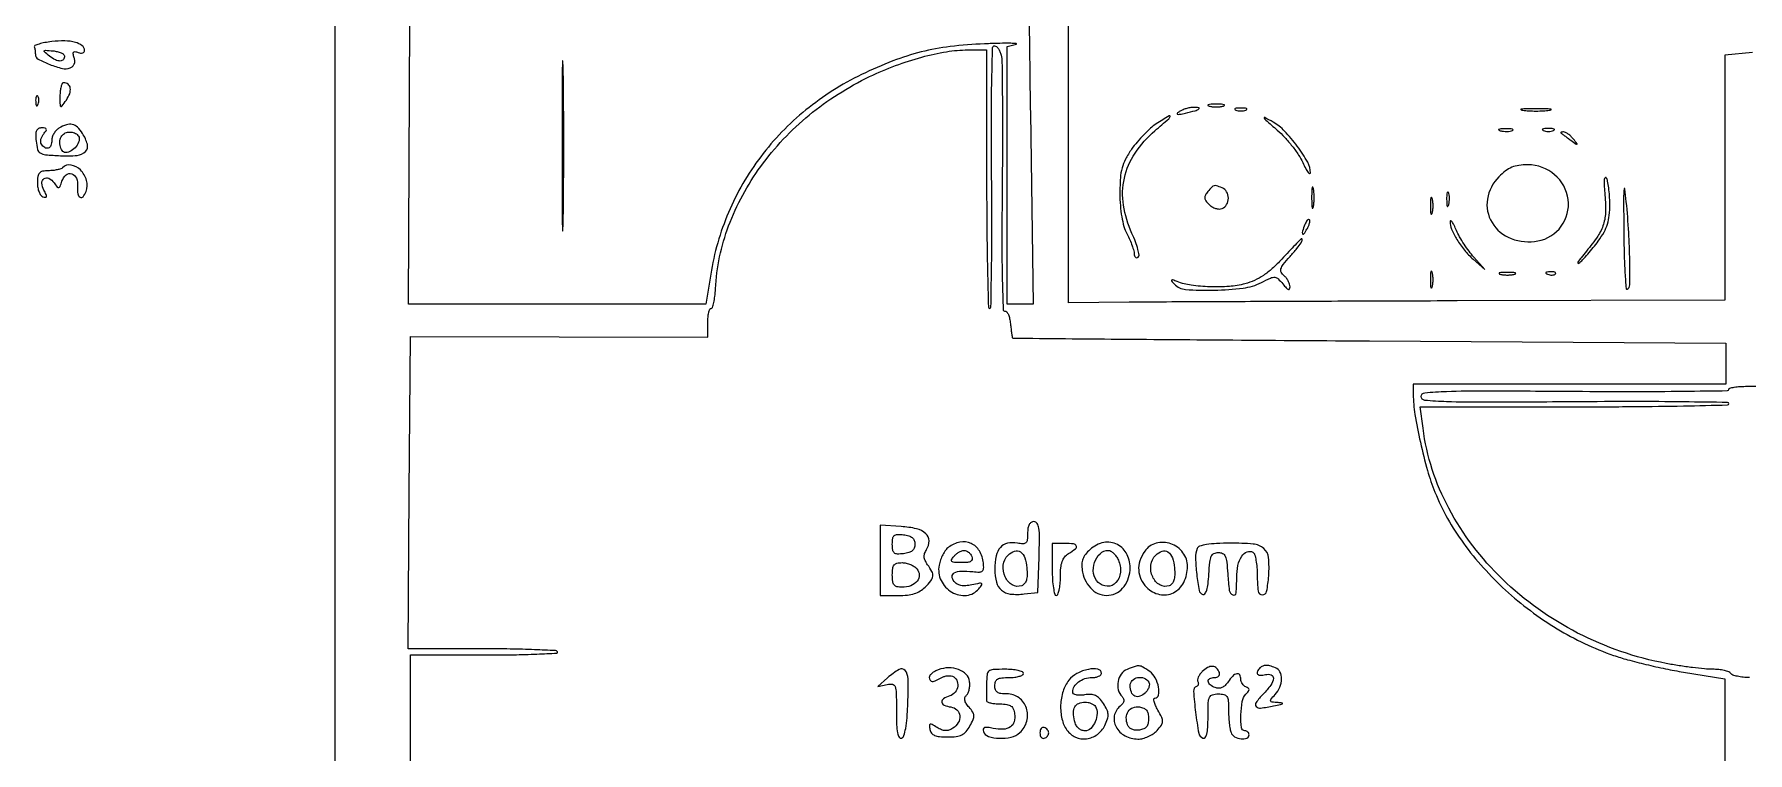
# Model space of a CAD drawing. Extents: x 105 to 1385, y 45 to 986.
# Drawn here: x 105.7 to 523.6, y 336.7 to 511.8 of the extents above; entities that cross this region are included whole.
import ezdxf

# ---------------------------------------------------------------- set-up
doc = ezdxf.new("R2010")
doc.units = 0

msp = doc.modelspace()

# ---------------------------------------------------------------- linework, layer by layer
msp.add_lwpolyline([(179, 840), (179, 494), (179, 148)])
for points in [[(197.5, 300), (197.5, 360.5), (215.655388, 360.5, 0.003876), (222.585529, 360.55372, 0.006717), (228.341212, 360.720312, 0.002128), (233.187263, 360.946421, 0.570684), (233.346371, 361.25, 0.24695), (232.830346, 361.553849, 0.001833), (227.734069, 361.779688, 0.006254), (221.822493, 361.945925, 0.003902), (214.892805, 362), (196.903644, 362), (197.201822, 400.088448), (197.5, 438.176896), (233.75, 438.087314), (270, 437.997732), (270, 441.498866, -0.021902), (270.058806, 442.840725, -0.035167), (270.238859, 443.971542, -0.039457), (270.497655, 444.787657, -0.30519), (270.813139, 445, 0.325204), (271.14418, 445.240776, 0.023623), (271.458608, 446.395312, 0.02588), (271.717033, 447.929236, 0.016046), (271.868626, 449.75, -0.077842), (275.078231, 465.082972, -0.06677), (282.918519, 479.60458, -0.06388), (294.702798, 492.103242, -0.060446), (309.470622, 501.495731, -0.021853), (315.789741, 504.182574, -0.023223), (322.193715, 506.247343, -0.024827), (328.224519, 507.569471, -0.041567), (333.394345, 508), (338, 508), (338, 476.5, 0.002231), (338.053898, 464.421327, 0.00372), (338.220312, 454.252977, 0.000557), (338.443499, 445.29832, 0.406413), (338.75, 444.999495, 0.409458), (339.053955, 445.298144, 0.00054), (339.198278, 454.399287, 0.003663), (339.275234, 464.728946, 0.002196), (339.222862, 476.999495, -0.002097), (339.160305, 491.007856, -0.005777), (339.271732, 500.882776, -0.001856), (339.474958, 508.535425, -0.405377), (339.95381, 509, -0.180943), (340.380712, 508.840281, -0.061349), (340.831276, 508.339063, -0.051458), (341.235447, 507.611146, -0.039688), (341.52532, 506.75, -0.058202), (341.744206, 505.063872, -0.00113), (341.836767, 496.299249, -0.002705), (341.866355, 486.056023, -0.001809), (341.794372, 474.332551, 0.002226), (341.72463, 461.186329, 0.006092), (341.829905, 451.89675, 0.002077), (342.028567, 444.7189, 0.454055), (342.5, 444.332551, -0.278721), (342.906192, 444.171378, -0.06174), (343.298299, 443.496124, -0.047305), (343.620781, 442.483231, -0.029401), (343.813358, 441.25, 0.004794), (343.94696, 439.990843, 0.007277), (344.089494, 438.899325, 0.003252), (344.22984, 437.976369, 0.157052), (344.313358, 437.811532, 0.197933), (344.498957, 437.733182, 0.000006), (369.970068, 437.513476, 0.000336), (398.061244, 437.290394, 0.000202), (431.393257, 437.061532), (518.286515, 436.5), (518.28565, 431.5), (518.284786, 426.5), (480.142051, 426.5), (441.999317, 426.5), (442.034546, 424, 0.037747), (442.469311, 419.157912, 0.013512), (443.793129, 412.348969, 0.01376), (445.528196, 405.455265, 0.028284), (447.334642, 400.19232, 0.061411), (454.303914, 387.728833, 0.049564), (464.558577, 376.306323, 0.048547), (477.11258, 366.897617, 0.052913), (490.898947, 360.400366, 0.017109), (494.294133, 359.34837, 0.007766), (498.800997, 358.194117, 0.00768), (503.596151, 357.122686, 0.010444), (507.954798, 356.313395), (518, 354.664487), (518, 258.715361)], [(348.194798, 531.447625, 0.000524), (348.409282, 511.984591, 0.000536), (348.663142, 492.664248), (349.326285, 446), (346.163142, 446), (343, 446), (343, 477.430449), (343, 508.860898), (345.25, 509.37421, 0.844384), (345.241074, 509.53357, 0.024524), (343.901563, 509.61855, 0.009708), (341.193, 509.604742, 0.003925), (337.5, 509.485184, 0.019989), (329.138848, 508.813302, 0.031127), (322.031789, 507.50246, 0.031206), (315.155395, 505.322347, 0.020224), (307.5, 501.996406, 0.057927), (293.924214, 493.370765, 0.060587), (282.918168, 481.975481, 0.061198), (275.050931, 468.385327, 0.061258), (270.710516, 453.299475), (269.553637, 446.028394), (233.267825, 446.026301), (196.982014, 446.024208), (197.241007, 497.762104), (197.5, 549.5)], [(524.75, 507.348286), (518, 506.71079), (518, 476.855395), (518, 447), (452.75, 446.808447, 0.000124), (426.685335, 446.725474, 0.000152), (402.334375, 446.634529, 0.000126), (381.861914, 446.546693, 0.001093), (372.75, 446.485374), (358, 446.353854), (358, 526.676927)], [(342.604725, 164.083826, -0.000008), (312.488703, 164.366702, -0.180083)], [(524.059017, 355, -0.023552), (522.50479, 355.07325, -0.030444), (521.09415, 355.29375, -0.031293), (519.98041, 355.612194, -0.17067), (519.5, 356, 0.168882), (519.02323, 356.387612, 0.032003), (517.93169, 356.70625, 0.030943), (516.549472, 356.926723, 0.024082), (515.028951, 357, -0.023766), (513.050809, 357.094078, -0.007588), (510.121965, 357.418212, -0.007553), (506.866361, 357.878664, -0.00836), (503.734934, 358.423699, -0.071248), (482.143007, 365.850892, -0.073857), (463.79773, 378.97553, -0.077347), (450.722739, 396.247821, -0.091012), (444.431527, 415.75), (443.742339, 421), (481.371169, 421, 0.001868), (495.799959, 421.053896, 0.003115), (507.94668, 421.220312, 0.000391), (518.699877, 421.443046, 0.407735), (519.000508, 421.75, 0.410323), (518.700276, 422.054664, 0.000394), (507.985092, 422.196032, 0.003126), (495.880044, 422.270521, 0.001874), (481.500508, 422.215215, -0.000995), (459.55778, 422.092234, -0.009466), (450.177695, 422.23591, -0.013673), (444.856171, 422.564086, -0.388398), (444, 423.5, -0.388398), (444.856171, 424.435914, -0.013673), (450.177695, 424.76409, -0.009466), (459.55778, 424.907766, -0.000995), (481.500508, 424.784785, 0.001874), (495.880044, 424.729479, 0.003126), (507.985092, 424.803968, 0.000394), (518.700276, 424.945336, 0.410323), (519.000508, 425.25, -0.340548), (519.226791, 425.544116, -0.023351), (520.322024, 425.779688, -0.025629), (521.774948, 425.945925, -0.01567), (523.5, 426), (528, 426)]]:
    msp.add_lwpolyline(points, format="xyb")
for points in [[(110, 510.037592, 0.016097), (108.292308, 509.777591, 0.027729), (106.895313, 509.437605, 0.028025), (105.89433, 509.071982, 0.389677), (105.75, 508.75, -0.031213), (105.846024, 508.388083, -0.014754), (105.926563, 507.911573, -0.014558), (105.981769, 507.406231, -0.019927), (106, 506.948973, 0.273521), (106.68803, 505.785339, 0.032352), (109.520618, 504.458195, 0.035355), (112.583836, 503.501253, 0.150756), (114.473904, 503.62836, 0.090786), (115.103483, 504.012181, 0.116213), (115.491746, 504.566695, 0.10608), (115.612306, 505.277138, 0.06611), (115.464411, 506.112133, -0.030441), (115.237083, 507.015721, -0.212157), (115.339545, 507.448432, -0.280089), (115.699366, 507.589649, -0.048593), (116.434609, 507.386719, 0.059726), (117.033816, 507.235568, 0.105418), (117.540166, 507.27732, 0.149833), (117.872645, 507.499829, 0.172573), (118, 507.857827, 0.235474), (117.413101, 509.034935, 0.095221), (115.757732, 509.846614, 0.063132), (113.20495, 510.206138, 0.033192)], [(113.106089, 506.525, -0.179564), (112.828802, 505.660363, -0.229079), (112.086278, 505.29734, -0.121228), (110.897448, 505.584409, -0.046693), (109.459563, 506.509162, -0.006622), (108.202509, 507.521738, -0.380971), (108.161098, 507.793044, -0.274972), (108.449351, 507.934996, -0.004659), (110.281089, 507.772641, -0.032652), (111.349312, 507.596958, -0.046934), (112.258132, 507.293682, -0.057062), (112.898061, 506.918837, -0.22412)], [(234.452551, 484.5, 0.00066), (234.470273, 471.236171, 0.003409), (234.539826, 463.895775, 0.956233), (234.64111, 463.892893, 0.014368), (234.748864, 466.315404, 0.002455), (234.840964, 474.837195, 0.001478), (234.870694, 484.945508, 0.00148), (234.840793, 494.993907, 0.002589), (234.748299, 503.315404, 0.018938), (234.641058, 505.293414, 0.947525), (234.539195, 505.289525, 0.003264), (234.470119, 497.773103, 0.000669)], [(112, 496.777494, 0.003913), (112.017251, 494.573276, 0.251431), (112.198307, 494.248298, 0.394587), (112.494544, 494.30276, 0.006576), (113.557933, 495.779248, 0.064), (114.372501, 497.331787, 0.125783), (114.517849, 498.709514, 0.190093), (113.98806, 499.632996, 0.170176), (112.940983, 500, 0.274575), (112.578258, 499.784568, 0.053753), (112.276414, 499.053389, 0.043429), (112.068287, 498.01224, 0.027631)], [(106.078947, 495.416667, 0.018894), (106.137993, 494.670344, 0.168741), (106.279315, 494.37858, 0.470617), (106.461564, 494.395823, 0.054073), (106.683114, 494.8125, 0.051402), (106.839148, 495.359369, 0.05415), (106.876576, 495.916927, 0.060344), (106.797407, 496.402231, 0.126455), (106.604167, 496.729167, 0.296942), (106.385309, 496.77538, 0.208169), (106.200665, 496.592839, 0.077125), (106.089945, 496.112848, 0.028489)], [(385, 492.95431, 0.045015), (384.462681, 492.515436, 0.593089), (384.51761, 492.320537, 0.103987), (385.055884, 492.310733, 0.007762), (386.5, 492.6103, 0.008705), (388.891417, 493.189115, 0.092061), (389.796599, 493.613585, 0.677836), (389.725614, 493.90032, 0.036193), (388.416667, 493.984687, 0.043125), (387.573318, 493.905021, 0.028137), (386.622396, 493.675698, 0.028277), (385.713434, 493.344478, 0.047271)], [(392.25, 494.310674, 0.039571), (393.047266, 494.168469, 0.024357), (394, 494.122029, 0.024357), (394.952734, 494.168469, 0.039571), (395.75, 494.310674, 0.161593), (396.00914, 494.478988, 0.542911), (395.957812, 494.633659, 0.052887), (395.251983, 494.740287, 0.011065), (394, 494.767997, 0.011065), (392.748017, 494.740287, 0.052887), (392.042188, 494.633659, 0.542911), (391.99086, 494.478988, 0.161593)], [(398.75, 493.337719, 0.057986), (399.320008, 493.181385, 0.037979), (400, 493.12966, 0.037979), (400.679992, 493.181385, 0.057986), (401.25, 493.337719, 0.174857), (401.459382, 493.525001, 0.447206), (401.398438, 493.693942, 0.078554), (400.89144, 493.810911, 0.017491), (400, 493.842105, 0.017491), (399.10856, 493.810911, 0.078554), (398.601562, 493.693942, 0.447206), (398.540618, 493.525001, 0.174857)], [(468.75, 493.276604, 0.019375), (470.229765, 493.150935, 0.011494), (472, 493.110234, 0.011494), (473.770235, 493.150935, 0.019375), (475.25, 493.276604, 0.108536), (475.666199, 493.423685, 0.707215), (475.635938, 493.56145, 0.025693), (474.329566, 493.655793, 0.005179), (472, 493.679926, 0.005179), (469.670434, 493.655793, 0.025693), (468.364062, 493.56145, 0.707215), (468.333801, 493.423685, 0.108536)], [(111.75, 488.919901, 0.0733), (111.080559, 488.385436, 0.054601), (110.514062, 487.62713, 0.055025), (110.129487, 486.771895, 0.07832), (110, 485.95031, -0.089202), (109.776261, 484.706178, -0.22113), (109.133296, 484.070531, -0.243196), (108.286007, 484.183639, -0.102199), (107.472927, 485.043805, -0.126816), (107.315382, 485.550789, -0.067771), (107.372327, 486.208749, -0.06058), (107.622232, 486.909241, -0.05732), (108.036355, 487.543805, 0.02387), (108.619261, 488.318601, 0.232557), (108.674989, 488.713273, 0.287493), (108.398342, 488.943556, 0.033589), (107.559086, 489, 0.114809), (106.768338, 488.816005, 0.180418), (106.29495, 488.314504, 0.101005), (106.106022, 487.374023, 0.023264), (106.186642, 485.75, 0.038806), (106.534986, 483.764693, 0.197827), (107.192475, 482.885066, 0.112786), (108.49945, 482.461084, 0.009116), (112.125289, 482.203817, 0.03626), (116.186445, 482.284581, 0.176507), (118.233513, 483.252773, 0.268131), (118.690928, 485.002793, 0.078098), (117.499633, 487.640905, 0.053902), (116.249495, 489.162603, 0.140023), (115.014386, 489.832737, 0.13689), (113.593055, 489.757044, 0.050573)], [(379.37107, 489.961608, 0.038758), (377.967713, 488.900768, 0.018176), (376.318705, 487.329977, 0.017885), (374.700881, 485.5495, 0.023952), (373.373856, 483.817974, 0.028045), (371.856077, 481.342066, 0.05816), (371.021338, 479.237953, 0.049606), (370.620637, 476.791613, 0.015701), (370.502786, 473.089519, 0.018017), (370.611974, 470.024392, 0.025369), (370.945761, 467.31022, 0.028868), (371.492618, 464.983172, 0.046628), (372.25, 463.096362, -0.015161), (372.919894, 461.690198, -0.016318), (373.485937, 460.279713, -0.016041), (373.891712, 459.042522, -0.071332), (374, 458.287345, 0.06986), (374.069488, 457.792438, 0.144619), (374.277, 457.465992, 0.189919), (374.584692, 457.356476, 0.130776), (374.942979, 457.464759, 0.295578), (375.187358, 457.980592, 0.0297), (374.915168, 459.382727, 0.029064), (374.338487, 461.187766, 0.017098), (373.452748, 463.273776, -0.071256), (371.368285, 470.171753, -0.093004), (371.593818, 476.746878, -0.092228), (374.193952, 482.83391, -0.068913), (379.044164, 488.305807, 0.00198), (382.415136, 491.214445, 0.166515), (382.75145, 491.795176, 0.656112), (382.523329, 491.95272, 0.003222)], [(408.885835, 488.446858, -0.026562), (410.700044, 486.681909, -0.019476), (412.524478, 484.546824, -0.019783), (414.096866, 482.383862, -0.040692), (415.113873, 480.555807, 0.013701), (415.82529, 479.097066, 0.039837), (416.42138, 478.147945, 0.165869), (416.776897, 477.903869, 0.492201), (416.978038, 478.054219, 0.134629), (416.314429, 480.6155, 0.028338), (413.76505, 484.52519, 0.030481), (410.668459, 488.235874, 0.076798), (407.898004, 490.391051, 0.004442), (405.828918, 491.518577, 0.733321), (405.704135, 491.396262, 0.094554), (406.07411, 490.918222, 0.001269)], [(116.527073, 486.956195, -0.217626), (116.66673, 485.844809, -0.092461), (115.946927, 484.488662, -0.084729), (114.710503, 483.383534, -0.141006), (113.377555, 483, -0.253205), (112.530211, 483.458499, -0.104433), (112.042262, 484.713882, -0.090469), (112.069103, 486.217974, -0.14784), (112.666667, 487.333333, -0.127079), (113.558803, 487.859165, -0.094574), (114.701868, 487.963706, -0.095848), (115.789837, 487.640823, -0.135219)], [(463.269032, 488.307009, 0.037336), (464.036634, 488.167106, 0.029507), (464.880008, 488.127736, 0.030339), (465.671085, 488.185595, 0.06278), (466.269032, 488.344063, 0.31318), (466.386009, 488.52287, 0.333666), (466.257153, 488.684921, 0.052471), (465.580113, 488.787295, 0.014395), (464.5, 488.805051, 0.012823), (463.431793, 488.764444, 0.080377), (462.900903, 488.643467, 0.597527), (462.883358, 488.48334, 0.087174)], [(473.75, 488.337719, 0.057986), (474.320008, 488.181385, 0.037979), (475, 488.12966, 0.037979), (475.679992, 488.181385, 0.057986), (476.25, 488.337719, 0.174857), (476.459382, 488.525001, 0.447206), (476.398438, 488.693942, 0.078554), (475.89144, 488.810911, 0.017491), (475, 488.842105, 0.017491), (474.10856, 488.810911, 0.078554), (473.601562, 488.693942, 0.447206), (473.540618, 488.525001, 0.174857)], [(478.083333, 487.717032, -0.006866), (478.344143, 487.534628, -0.000676), (478.965104, 487.086246, -0.000854), (479.703647, 486.549513, -0.000677), (480.5, 485.967032, 0.001613), (481.813734, 485.009889, 0.268706), (481.983598, 484.992604, 0.484056), (482.013098, 485.11031, 0.002253), (481.127555, 486.25, 0.033687), (480.52532, 486.919689, 0.036088), (479.851526, 487.485937, 0.038743), (479.206305, 487.880901, 0.118513), (478.710889, 488, 0.025033), (478.335842, 487.981211, 0.081051), (478.095803, 487.916878, 0.280207), (478.031105, 487.82247, 0.262974)], [(112.629073, 479.295739, -0.11576), (112.184828, 479.020364, -0.027088), (111.334919, 478.784919, -0.026504), (110.302436, 478.615024, -0.023312), (109.212406, 478.545739, 0.039578), (107.750887, 478.405037, 0.165059), (106.986412, 477.98516, 0.153604), (106.604413, 477.166415, 0.032942), (106.5, 475.583333, 0.043231), (106.599547, 474.434156, 0.052022), (106.895712, 473.391533, 0.060419), (107.330383, 472.598531, 0.158033), (107.847106, 472.217631, 0.062694), (108.465017, 472.094608, 0.390544), (108.695764, 472.278682, 0.148092), (108.627914, 472.755796, 0.014023), (108.094401, 473.82361, -0.102788), (107.59528, 475.517557, -0.264138), (108.114411, 476.63532, -0.287541), (109.283786, 476.705035, -0.110192), (110.562412, 475.58376, 0.016632), (111.348145, 474.580979, 0.276465), (111.732447, 474.447863, 0.255117), (112.052996, 474.720933, 0.014577), (112.496145, 475.987855, -0.134483), (113.494011, 477.528699, -0.26916), (114.868256, 477.811402, -0.222886), (116.005712, 476.726893, -0.110435), (116.311736, 474.710812, 0.048456), (116.361014, 472.919184, 0.23228), (116.905756, 472.089177, 0.376716), (117.642373, 472.228565, 0.074342), (118.361626, 473.5, 0.162983), (118.478148, 476.190381, 0.125675), (116.984125, 478.740976, 0.154669), (114.695063, 479.944268, 0.24537)], [(462.923077, 477.076923, 0.157549), (460.140314, 471.637373, 0.178506), (461.259404, 465.90971, 0.166507), (465.945488, 462.006015, 0.138379), (472.440004, 461.422767, 0.190279), (478.149098, 465.014081, 0.193311), (479.816348, 471.507912, 0.184546), (476.535936, 477.576242, 0.179447), (470, 480, 0.033187), (467.796588, 479.853591, 0.064841), (466.099565, 479.398148, 0.065009), (464.578594, 478.524196, 0.03352)], [(488.760676, 473.138893, -0.027376), (488.94509, 468.64947, -0.072937), (488.437727, 465.491514, -0.072378), (487.042174, 462.598216, -0.026654), (484.302281, 458.973182, 0.007369), (482.965472, 457.339458, 0.027392), (482.197095, 456.254622, 0.335056), (482.217245, 456.018428, 0.395655), (482.432042, 456, 0.034756), (483.352779, 456.836358, 0.011015), (484.607185, 458.205011, 0.010939), (485.942483, 459.796898, 0.011954), (487.166724, 461.400038, 0.028711), (488.576175, 463.594788, 0.052554), (489.41995, 465.544414, 0.05107), (489.852842, 467.664838, 0.02559), (489.984687, 470.400038, 0.015063), (489.916741, 472.450422, 0.017457), (489.725351, 474.393944, 0.016686), (489.453045, 476.014887, 0.091544), (489.123345, 476.834665, 0.510092), (488.846677, 476.851966, 0.149104), (488.650867, 476.380767, 0.036834), (488.619418, 475.080569, 0.011586)], [(391.958347, 473.449812, 0.047103), (391.361914, 472.575362, 0.151086), (391.220292, 471.892681, 0.137159), (391.484087, 471.208444, 0.036218), (392.258361, 470.313067, 0.062982), (392.982551, 469.751483, 0.058342), (393.842269, 469.370387, 0.062367), (394.701628, 469.217446, 0.104872), (395.422459, 469.331871, 0.17319), (396.537397, 470.289001, 0.130552), (396.95389, 471.862252, 0.130455), (396.534845, 473.435683, 0.172856), (395.418213, 474.393011, 0.013997), (394.047466, 474.875452, 0.145148), (393.455914, 474.88855, 0.140955), (392.945147, 474.578054, 0.01295)], [(417.272364, 472, 0.008087), (417.298431, 470.38851, 0.039503), (417.399666, 469.482812, 0.611425), (417.546986, 469.439977, 0.142433), (417.705733, 469.75, 0.029693), (417.840649, 470.774707, 0.017887), (417.884498, 472, 0.017887), (417.840649, 473.225293, 0.029693), (417.705733, 474.25, 0.142433), (417.546986, 474.560023, 0.611425), (417.399666, 474.517188, 0.039503), (417.298431, 473.61149, 0.008087)], [(450.194949, 471.5, 0.012823), (450.235556, 470.431793, 0.080377), (450.356533, 469.900903, 0.597527), (450.51666, 469.883358, 0.087174), (450.692991, 470.269032, 0.037336), (450.832894, 471.036634, 0.029507), (450.872264, 471.880008, 0.030339), (450.814405, 472.671085, 0.06278), (450.655937, 473.269032, 0.31318), (450.47713, 473.386009, 0.333666), (450.315079, 473.257153, 0.052471), (450.212705, 472.580113, 0.014395)], [(493.394008, 463.858733, 0.004828), (493.488352, 458.27515, 0.008424), (493.689177, 453.65061, 0.003295), (493.945198, 449.825789, 0.558724), (494.25, 449.66775, 0.260089), (494.842125, 450.699056, 0.005847), (494.845665, 456.605875, 0.012165), (494.602376, 463.470834, 0.009163), (494.013304, 471, 0.009649), (493.649278, 474.132194, 0.894958), (493.452182, 474.127414, 0.022373), (493.353616, 471.768809, 0.001066)], [(446.232003, 470, 0.011065), (446.259713, 468.748017, 0.052887), (446.366341, 468.042188, 0.542911), (446.521012, 467.99086, 0.161593), (446.689326, 468.25, 0.039571), (446.831531, 469.047266, 0.024357), (446.877971, 470, 0.024357), (446.831531, 470.952734, 0.039571), (446.689326, 471.75, 0.161593), (446.521012, 472.00914, 0.542911), (446.366341, 471.957812, 0.052887), (446.259713, 471.251983, 0.011065)], [(415.623539, 465.461341, 0.013074), (415.038161, 463.807875, 0.18392), (415.068872, 463.189955, 0.582659), (415.370907, 463.158973, 0.022794), (416.122073, 464.325003, 0.028467), (416.494276, 465.058111, 0.039963), (416.734072, 465.751423, 0.045448), (416.826923, 466.318576, 0.217548), (416.715202, 466.618131, 0.299281), (416.487156, 466.665262, 0.109577), (416.201425, 466.471425, 0.064271), (415.896209, 466.051117, 0.033338)], [(451.039142, 466.20034, 0.10849), (451.397071, 464.298513, 0.036527), (452.695746, 461.774378, 0.035312), (454.539026, 459.185848, 0.040319), (456.654986, 457.003634), (459.5, 454.507267), (456.805163, 457.503634, -0.02424), (455.662741, 458.904878, -0.015108), (454.456603, 460.647942, -0.015152), (453.368938, 462.44286, -0.026442), (452.594305, 464, 0.013355), (452.007522, 465.261229, 0.038292), (451.512117, 466.0901, 0.154842), (451.211228, 466.318025, 0.508511)], [(410, 457.007668, -0.021253), (407.661556, 454.706639, -0.036275), (405.50181, 453.022417, -0.041307), (403.340767, 451.821459, -0.041084), (401.007848, 450.989538, -0.047114), (397.199507, 450.350452, -0.026012), (392.477426, 450.255559, -0.025983), (387.876875, 450.64233, -0.058827), (384.5, 451.516637, 0.006898), (383.363027, 451.940797, 0.273452), (383.110408, 451.892062, 0.409877), (383.096188, 451.684435, 0.009946), (383.8, 450.897179, 0.190608), (386.530007, 449.596184, 0.021744), (393.484819, 449.425499, 0.026221), (400.570266, 449.932073, 0.087962), (405, 451.298834, -0.011809), (407.266688, 452.396929, -0.124671), (408.270729, 452.579063, -0.177476), (409.08136, 452.217148, -0.029656), (410.25, 450.93805, 0.015937), (411.087315, 449.969548, 0.115451), (411.593292, 449.626234, 0.393333), (411.883446, 449.743208, 0.109963), (412, 450.266771, 0.081489), (411.891662, 450.927102, 0.044114), (411.56004, 451.683045, 0.042442), (411.075366, 452.412573, 0.051754), (410.502265, 452.99812, -0.101611), (409.852924, 453.808461, -0.198706), (409.787342, 454.619212, -0.090234), (410.36159, 455.691761, -0.012246), (412.002265, 457.655361, 0.008539), (413.677242, 459.630076, 0.028361), (414.679576, 461.005757, 0.089317), (414.97463, 461.713865, 0.585041), (414.75, 461.914381, 0.117796), (414.580972, 461.807354, 0.000662), (413.251563, 460.437716, 0.002789), (411.74301, 458.861899, 0.001763)], [(446.232003, 452, 0.011065), (446.259713, 450.748017, 0.052887), (446.366341, 450.042188, 0.542911), (446.521012, 449.99086, 0.161593), (446.689326, 450.25, 0.039571), (446.831531, 451.047266, 0.024357), (446.877971, 452, 0.024357), (446.831531, 452.952734, 0.039571), (446.689326, 453.75, 0.161593), (446.521012, 454.00914, 0.542911), (446.366341, 453.957812, 0.052887), (446.259713, 453.251983, 0.011065)], [(463.25, 453.310674, 0.039571), (464.047266, 453.168469, 0.024357), (465, 453.122029, 0.024357), (465.952734, 453.168469, 0.039571), (466.75, 453.310674, 0.161593), (467.00914, 453.478988, 0.542911), (466.957812, 453.633659, 0.052887), (466.251983, 453.740287, 0.011065), (465, 453.767997, 0.011065), (463.748017, 453.740287, 0.052887), (463.042188, 453.633659, 0.542911), (462.99086, 453.478988, 0.161593)], [(474.8125, 453.316886, 0.051402), (475.359369, 453.160852, 0.05415), (475.916927, 453.123424, 0.060344), (476.402231, 453.202593, 0.126455), (476.729167, 453.395833, 0.296942), (476.77538, 453.614691, 0.208169), (476.592839, 453.799335, 0.077125), (476.112848, 453.910055, 0.028489), (475.416667, 453.921053, 0.018894), (474.670344, 453.862007, 0.168741), (474.37858, 453.720685, 0.470617), (474.395823, 453.538436, 0.054073)], [(348, 390.138672, -0.026258), (347.916156, 388.543252, -0.178261), (347.572919, 387.846671, -0.204316), (346.889507, 387.591718, -0.035732), (345.494254, 387.756348, 0.098459), (343.084994, 387.738514, 0.164802), (341.355032, 386.724073, 0.128747), (340.325881, 384.634724, 0.050443), (340, 381.412739, 0.06119), (340.391519, 378.225522, 0.157871), (341.603846, 376.281541, 0.149859), (343.774882, 375.357185, 0.053386), (347.182364, 375.362822), (350.5, 375.723617), (350.788933, 384.361809, 0.005697), (350.892738, 389.070688, 0.038608), (350.73796, 391.393661, 0.103066), (350.309409, 392.57091, 0.25968), (349.538933, 393, 0.141346), (348.872591, 392.80779, 0.129638), (348.38446, 392.285177, 0.087305), (348.091645, 391.399473, 0.036296)], [(312, 383.55226), (312, 375), (316.5, 375, 0.026549), (318.669839, 375.115297, 0.048119), (320.409722, 375.472222, 0.057549), (321.822984, 376.092309, 0.064328), (323, 377, 0.028735), (324.425182, 378.599132, 0.140668), (324.882014, 379.707385, 0.151711), (324.664045, 380.842951, 0.035166), (323.616771, 382.509419, -0.043056), (323.00261, 383.521759, -0.097741), (322.769683, 384.38213, -0.104096), (322.887587, 385.231602, -0.053272), (323.359476, 386.204005, 0.14166), (323.961684, 388.323765, 0.211237), (323.185634, 390.05689, 0.126341), (320.893387, 391.256351, 0.043046), (317.147006, 391.80226), (312, 392.104519)], [(320.5, 387.5, -0.086629), (320.336283, 386.562156, -0.132039), (319.866697, 385.887714, -0.10493), (319.030656, 385.440778, -0.041844), (317.75, 385.183578, -0.031206), (316.232708, 385.104353, -0.174181), (315.481079, 385.383093, -0.184152), (315.102222, 386.065925, -0.035595), (315, 387.5, -0.035595), (315.102222, 388.934075, -0.184152), (315.481079, 389.616907, -0.174181), (316.232708, 389.895647, -0.031206), (317.75, 389.816422, -0.041844), (319.030656, 389.559222, -0.10493), (319.866697, 389.112286, -0.132039), (320.336283, 388.437844, -0.086629)], [(328.704601, 386.75, 0.077744), (328.016838, 386.048163, 0.034734), (327.338323, 384.943099, 0.033315), (326.769304, 383.650222, 0.038552), (326.409304, 382.354167, 0.163843), (326.896286, 378.656091, 0.146506), (329.534419, 375.805299, 0.160732), (333.110179, 375.026527, 0.195894), (336.107936, 376.630055, 0.023231), (336.813499, 377.565397, 0.441508), (336.738371, 377.883788, 0.175751), (336.237087, 377.964472, 0.00696), (334.389723, 377.585597, -0.033282), (332.903911, 377.361548, -0.069662), (331.739064, 377.426816, -0.087263), (330.811069, 377.785852, -0.083903), (330.046717, 378.443709, -0.166159), (329.593807, 379.634618, -0.289712), (330.108767, 380.513759, -0.116161), (331.801159, 380.938065, -0.030246), (334.622082, 380.807902, 0.024385), (336.234153, 380.714585, 0.174066), (336.960295, 380.967873, 0.214575), (337.2752, 381.591261, 0.038879), (337.231753, 382.919523, 0.107627), (336.240164, 385.863882, 0.153521), (334.193165, 387.684231, 0.155766), (331.496762, 387.99063, 0.111571)], [(334.361626, 384.5, -0.122433), (334.448738, 383.793933, -0.232086), (334.143364, 383.324764, -0.112561), (333.348882, 383.067177, -0.022341), (331.84617, 383, -0.012518), (330.131144, 383.042944, -0.15939), (329.537411, 383.270633, -0.361127), (329.453759, 383.693324, -0.048788), (330, 384.5, -0.044747), (330.570227, 385.073934, -0.040397), (331.252432, 385.559375, -0.042726), (331.939227, 385.893088, -0.091984), (332.515456, 386, -0.104374), (333.044175, 385.888415, -0.066679), (333.581877, 385.559375, -0.062708), (334.046699, 385.073476, -0.067998)], [(347.810844, 381.733647, -0.024203), (347.872111, 379.948744, -0.067154), (347.687098, 378.709439, -0.102785), (347.249677, 377.883703, -0.128802), (346.548109, 377.380088, -0.227506), (344.263279, 377.56554, -0.15709), (342.501995, 379.530561, -0.134429), (342.060813, 382.412831, -0.169092), (343.229187, 384.829187, -0.117243), (344.810089, 385.802754, -0.232231), (346.23419, 385.605239, -0.164535), (347.301266, 384.202912, -0.060475)], [(354, 381.333333, 0.014349), (354.070701, 378.870199, 0.024808), (354.289474, 376.833333, 0.022678), (354.601239, 375.3106, 0.343502), (355, 375, 0.310296), (355.388489, 375.266779, 0.037073), (355.70625, 376.319386, 0.033798), (355.927716, 377.77002, 0.020985), (356, 379.491526, -0.022076), (356.099468, 381.743226, -0.061818), (356.430842, 383.284549, -0.086482), (357.0437, 384.385921, -0.08325), (358, 385.232073, 0.026479), (359.672397, 386.403914, 0.335944), (359.856862, 387.101652, 0.2807), (359.218536, 387.570735, 0.02161), (357, 387.666667), (354, 387.666667)], [(362.895833, 385.895833, 0.045314), (361.907051, 384.709523, 0.08227), (361.370514, 383.570135, 0.078878), (361.217576, 382.285502, 0.038753), (361.409304, 380.645833, 0.157437), (363.746701, 376.429391, 0.215211), (367.803157, 375.047415, 0.215588), (371.517551, 377.175507, 0.15775), (373, 381.757312, 0.128934), (372.053785, 385.365703, 0.168865), (369.516439, 387.606061, 0.168088), (366.126866, 387.794989, 0.127691)], [(370.12432, 383.626493, -0.128366), (370.638541, 380.669725, -0.164915), (369.545165, 378.15431, -0.217998), (367.424566, 377.246223, -0.192505), (365.2, 378.2, -0.157214), (364.093096, 380.360204, -0.119136), (364.295221, 383.032094, -0.127406), (365.666258, 385.18955, -0.190051), (367.721439, 386, -0.141297), (368.305353, 385.831628, -0.054498), (368.972379, 385.302782, -0.048327), (369.612828, 384.534603, -0.042742)], [(376.556704, 385.777494, 0.072393), (375.40164, 383.48363, 0.093372), (375.083044, 381.151012, 0.097622), (375.635692, 378.941439, 0.086637), (377, 377, 0.142284), (380.187579, 375.247314, 0.173997), (383.542484, 375.667136, 0.159291), (386.07316, 378.195603, 0.11802), (387, 382.067519, 0.161979), (385.879833, 385.434555, 0.147842), (382.926834, 387.60988, 0.153321), (379.34757, 387.742627, 0.174897)], [(383.810844, 381.733647, -0.024203), (383.872111, 379.948744, -0.067154), (383.687098, 378.709439, -0.102785), (383.249677, 377.883703, -0.128802), (382.548109, 377.380088, -0.227506), (380.263279, 377.56554, -0.15709), (378.501995, 379.530561, -0.134429), (378.060813, 382.412831, -0.169092), (379.229187, 384.829187, -0.117243), (380.810089, 385.802754, -0.232231), (382.23419, 385.605239, -0.164535), (383.301266, 384.202912, -0.060475)], [(389.347331, 386.462748, 0.098873), (388.949102, 384.133078, 0.023002), (389.243264, 380.154388, 0.016765), (389.850193, 376.226979, 0.273017), (390.695481, 375.263009, 0.321868), (391.238062, 375.433787, 0.08703), (391.670014, 376.285313, 0.045265), (391.992732, 377.834687, 0.014415), (392.195481, 380.18484, -0.0115), (392.432161, 383.128567, -0.07662), (392.803825, 384.54754, -0.171967), (393.451475, 385.243142, -0.120701), (394.5, 385.5, -0.119678), (395.547247, 385.245693, -0.171935), (396.19472, 384.555968, -0.077345), (396.566712, 383.151334, -0.01175), (396.80226, 380.25, 0.018744), (397.187321, 376.208653, 0.271496), (398.037844, 375.11883, 0.50173), (398.832988, 375.60871, 0.022146), (399, 379.377555, -0.050709), (399.301086, 382.338673, -0.092516), (400.215321, 384.58082, -0.156685), (401.520036, 385.653881, -0.237049), (402.956195, 385.527073, -0.185732), (403.362936, 384.991968, -0.025153), (403.693382, 383.595573, -0.0262), (403.923775, 381.828967, -0.019326), (404, 379.85765, 0.030463), (404.231812, 376.056371, 0.372043), (405.230244, 375.150863, 0.365106), (406.294154, 376.00394, 0.030261), (406.805631, 379.789515, 0.042087), (406.759757, 384.230549, 0.195648), (405.597693, 386.457934, 0.155326), (403.015437, 387.535484, 0.024187), (397.418644, 387.752578, 0.010765), (394.071893, 387.648383, 0.026459), (391.626066, 387.389243, 0.031878), (389.938231, 387.007911, 0.233736)], [(321, 381.5, -0.170096), (321.558864, 379.995922, -0.175923), (321.046113, 378.496468, -0.13415), (319.5146, 377.388442, -0.090145), (317.377555, 377, -0.053819), (316.1403, 377.133563, -0.173089), (315.44813, 377.56545, -0.138311), (315.095853, 378.409744, -0.03011), (315, 380, -0.03011), (315.095853, 381.590256, -0.138311), (315.44813, 382.43455, -0.173089), (316.1403, 382.866437, -0.053819), (317.377555, 383, -0.055078), (318.379233, 382.889322, -0.043151), (319.42239, 382.559375, -0.044437), (320.350236, 382.074671, -0.077115)], [(313.860784, 354.924028), (311.5, 352.848056), (313.75, 353.330408, -0.10022), (315.025051, 353.344957, -0.268577), (315.686777, 352.772572, -0.078308), (315.954858, 351.270348, -0.005075), (316, 346.823047, 0.00877), (316.058889, 343.46585, 0.038211), (316.279907, 341.491177, 0.086912), (316.667525, 340.465229, 0.352577), (317.25, 340.247156, 0.241965), (317.826681, 340.834439, 0.030987), (318.259348, 342.606064, 0.025606), (318.58953, 345.204804, 0.00991), (318.790442, 348.83049, 0.012889), (318.847734, 354.700253, 0.16759), (318.113546, 356.723432, 0.373788), (316.673708, 356.978271, 0.045295)], [(326.22192, 356.88639, 0.03818), (325.371579, 356.495752, 0.04715), (324.652689, 356.002678, 0.05432), (324.15509, 355.486262, 0.166079), (324, 355.032224, 0.154354), (324.215447, 354.350954, 0.234306), (324.750835, 354.059924, 0.117565), (325.649649, 354.238813, 0.033475), (326.909316, 354.922793, -0.06042), (327.547614, 355.226161, -0.046657), (328.298472, 355.40176, -0.047824), (329.042838, 355.432233, -0.078095), (329.659316, 355.300491, -0.186729), (330.695846, 354.362349, -0.151765), (330.943312, 352.873827, -0.13662), (330.301358, 351.388895, -0.14701), (329, 350.5, 0.060793), (327.486208, 349.808, 0.285821), (327.077161, 348.990212, 0.281564), (327.629295, 348.251598, 0.059792), (329.25, 347.819551, -0.153293), (330.77521, 347.091617, -0.183216), (331.476269, 345.672589, -0.160349), (331.097797, 343.992211, -0.11767), (329.753456, 342.616281, -0.058946), (328.809874, 342.166293, -0.095297), (327.931494, 342.045002, -0.085986), (327.007839, 342.255774, -0.040609), (325.918253, 342.818979, 0.011572), (324.692153, 343.545802, 0.201586), (324.240941, 343.597519, 0.355859), (324.042581, 343.309623, 0.027454), (324.178492, 342.311684, 0.117351), (324.56889, 341.446523, 0.129279), (325.295833, 340.886816, 0.078144), (326.510767, 340.585582, 0.021771), (328.47535, 340.5, 0.027721), (330.591211, 340.617399, 0.086762), (331.95407, 341.015127, 0.102613), (332.972123, 341.80777, 0.048356), (333.928488, 343.181662, 0.022161), (334.733925, 344.778525, 0.117079), (334.917554, 345.734685, 0.138372), (334.635852, 346.589446, 0.035567), (333.730486, 347.745315, -0.034977), (333.000341, 348.675226, -0.096502), (332.674871, 349.438005, -0.138936), (332.717836, 350.095942, -0.111479), (333.098318, 350.698318, 0.097028), (333.485153, 351.273638, 0.045862), (333.756412, 352.129762, 0.043101), (333.883459, 353.108906, 0.046909), (333.834665, 354.067346, 0.160037), (332.987325, 355.76904, 0.109628), (331.159708, 356.94832, 0.093606), (328.731961, 357.360016, 0.084104)], [(338, 353.5, 0.000148), (338.000411, 352.109154, 0.000188), (338.001653, 350.825126, 0.000147), (338.003414, 349.748222, 0.001553), (338.005626, 349.308938, 0.309292), (338.19518, 349.036605, 0.034017), (338.962635, 348.803563, 0.032123), (340.011732, 348.631487, 0.020049), (341.255626, 348.558938, -0.030202), (342.951244, 348.425472, -0.115556), (343.932886, 348.045828, -0.147795), (344.51074, 347.32863, -0.061147), (344.837492, 346.11309, -0.104713), (344.708017, 344.217693, -0.177133), (343.784581, 342.944503, -0.141418), (342.067959, 342.391416, -0.059609), (339.631506, 342.607255, 0.019211), (338.237561, 342.845126, 0.108283), (337.489766, 342.781316, 0.267884), (337.180531, 342.447017, 0.135964), (337.208518, 341.855481, 0.238967), (338.422069, 340.645047, 0.071246), (341.077725, 340.181736, 0.066612), (344.006179, 340.483121, 0.125651), (346.09354, 341.584653, 0.141784), (347.805276, 344.354495, 0.149262), (347.727018, 347.550191, 0.156813), (345.898845, 350.047531, 0.158249), (342.964816, 351, -0.031456), (341.486488, 351.093097, -0.117455), (340.620602, 351.418645, -0.165205), (340.158235, 352.027004, -0.080783), (340, 353, -0.087745), (340.177287, 354.002462, -0.177212), (340.6875, 354.607143, -0.10769), (341.67572, 354.917816, -0.022514), (343.5, 355, 0.027026), (344.841111, 355.072542, 0.042582), (345.971875, 355.29375, 0.052312), (346.767902, 355.614308, 0.277684), (347, 356, 0.31052), (346.732972, 356.388512, 0.036969), (345.678125, 356.70625, 0.033738), (344.224757, 356.927717, 0.020945), (342.5, 357, 0.012019), (339.5825, 356.929858, 0.154453), (338.571429, 356.555556, 0.206324), (338.105988, 355.709242, 0.023974)], [(358.07258, 354.365141, 0.0908), (356.63894, 351.647397, 0.066414), (356.054862, 348.278684, 0.066918), (356.375125, 344.903116, 0.095989), (357.596064, 342.166312, 0.138754), (359.687338, 340.461174, 0.133508), (362.394977, 340.071755, 0.128384), (365.007635, 341.109148, 0.123727), (366.823146, 343.303277, 0.029693), (367.480518, 344.922363, 0.097373), (367.631976, 346.061553, 0.098779), (367.339989, 347.164151, 0.031072), (366.491227, 348.653733, 0.042018), (365.51908, 349.895974, 0.097632), (364.56628, 350.587962, 0.099853), (363.436213, 350.857864, 0.045313), (361.911126, 350.773648, -0.031167), (360.724886, 350.674469, -0.064321), (359.801084, 350.774035, -0.101527), (359.212452, 351.049852, -0.236847), (359, 351.473193, -0.139964), (359.371869, 352.775613, -0.092968), (360.427998, 353.928452, -0.08266), (361.962717, 354.725109, -0.078626), (363.7, 355, 0.041555), (364.580586, 355.073312, 0.061077), (365.324375, 355.29375, 0.080277), (365.829143, 355.61753, 0.213207), (366, 356, 0.364123), (365.138296, 357.026378, 0.094624), (362.810833, 356.992181, 0.070148), (360.038822, 356.000866, 0.105582)], [(372.25, 356.968838, 0.143291), (370.821022, 355.844075, 0.110104), (370.043902, 354.005988, 0.108252), (370.114639, 351.985393, 0.134487), (371.042382, 350.357618, -0.095726), (371.411687, 349.811415, -0.155155), (371.464846, 349.258232, -0.120521), (371.181799, 348.675168, -0.046596), (370.542382, 348.035174, 0.174409), (369.147691, 345.669637, 0.173173), (369.574273, 342.949575, 0.146641), (371.751445, 340.791112, 0.123085), (374.916441, 340, 0.062604), (376.121095, 340.151426, 0.042447), (377.428807, 340.606569, 0.042385), (378.643586, 341.277316, 0.061582), (379.569323, 342.076601, 0.02872), (380.631066, 343.394573, 0.146136), (380.933415, 344.275852, 0.123034), (380.729641, 345.258076, 0.017908), (379.770821, 347.076601, -0.023277), (379.194533, 348.198631, -0.046298), (378.865962, 349.141252, -0.077491), (378.809624, 349.778359, -0.394875), (379.04651, 350, 0.355614), (379.934808, 350.723244, 0.099979), (379.944096, 352.645337, 0.074187), (379.136408, 354.910147, 0.11782), (377.777494, 356.443296, 0.015823), (376.119954, 357.527772, 0.11372), (375.21914, 357.827553, 0.106531), (374.252964, 357.713532, 0.013115)], [(390.60688, 356.464023, 0.039109), (390.022738, 355.780581, 0.051322), (389.610444, 355.071203, 0.061454), (389.414412, 354.440117, 0.18507), (389.497039, 354.00479, -0.08978), (389.632199, 353.660909, -0.110667), (389.623599, 353.317272, -0.118843), (389.472219, 353.027938, -0.115226), (389.204097, 352.83541, 0.321795), (388.477665, 351.663312, 0.013587), (388.968301, 346.514467, 0.014136), (389.743029, 341.40388, 0.275049), (390.75, 340.245393, 0.312028), (391.317995, 340.412714, 0.111012), (391.71248, 341.212368, 0.047603), (391.938451, 342.792592, 0.011726), (392, 345.416667, -0.008378), (392.057993, 348.877279, -0.097174), (392.36194, 350.191667, -0.222399), (393.06949, 350.802452, -0.068722), (394.5, 351, -0.053847), (395.884701, 350.850443, -0.199508), (396.590488, 350.358179, -0.12578), (396.923667, 349.34491, -0.01686), (397, 347.081787, 0.013799), (397.044609, 345.465684, 0.013682), (397.178303, 343.8499, 0.013659), (397.372357, 342.444737, 0.050508), (397.606989, 341.581787, 0.173357), (398.482396, 340.562715, 0.09683), (400.050797, 340.034723, 0.124438), (401.446531, 340.197265, 0.311326), (402, 341, 0.099038), (401.923658, 341.381638, 0.097945), (401.70625, 341.70625, 0.097945), (401.381638, 341.923658, 0.099038), (401, 342, -0.382899), (400.153238, 342.759851, -0.034036), (400.028533, 345.872615, -0.036342), (400.359435, 349.148963, -0.146784), (401.25, 350.925, 0.026382), (401.850113, 351.6324, 0.164145), (402, 352.076667, 0.247772), (401.821933, 352.413944, 0.062037), (401.25, 352.708333, -0.090441), (400.772165, 352.989485, -0.067745), (400.367188, 353.448177, -0.06659), (400.093526, 354.007515, -0.080683), (400, 354.583333, 0.133588), (399.718246, 355.619081, 0.321421), (399.030084, 355.924423, 0.152185), (398.010007, 355.358613, 0.044002), (396.871972, 353.934996, -0.0505), (396.161082, 353.06898, -0.090964), (395.405925, 352.551114, -0.10646), (394.602523, 352.381919, -0.090768), (393.75, 352.541985, -0.072355), (392.502929, 353.241336, -0.215115), (392.051197, 354.085251, -0.310555), (392.444012, 354.748782, -0.108941), (393.583333, 355, 0.077096), (394.158616, 355.089234, 0.119977), (394.585286, 355.348828, 0.144529), (394.795817, 355.735738, 0.134046), (394.770833, 356.1875, 0.119662), (394.102091, 357.254298, 0.178447), (393.106706, 357.698199, 0.143521), (391.88817, 357.427267, 0.070497)], [(404.666667, 357.333333, 0.078109), (404.036751, 356.468472, 0.298766), (404.10457, 355.8374, 0.232067), (404.771181, 355.53407, 0.056748), (406, 355.710251, -0.149539), (407.415671, 355.652035, -0.351933), (407.93778, 354.811861, -0.127835), (407.279279, 353.139221, -0.033672), (405.418003, 350.914413, 0.029244), (403.705034, 348.903308, 0.360132), (403.746514, 347.967657, 0.242974), (404.81726, 347.566536, 0.018055), (408, 348.061831, 0.004941), (409.691637, 348.405392, 0.106547), (410.152898, 348.612787, 0.676631), (410.110643, 348.7757, 0.018151), (409.095012, 348.868359, -0.013596), (407.622893, 348.989155, -0.28116), (407.286005, 349.249124, -0.268777), (407.355022, 349.677486, -0.012669), (408.345012, 350.828741, 0.083599), (409.51822, 352.664143, 0.09801), (409.941239, 354.682993, 0.121988), (409.539372, 356.386836, 0.18455), (408.418213, 357.393011, 0.023963), (407.05822, 357.841423, 0.071743), (406.089587, 357.965434, 0.102984), (405.333733, 357.795496, 0.089992)], [(377.559307, 353.904039, -0.143902), (377.705312, 353.371796, -0.073651), (377.590486, 352.682822, -0.063473), (377.246146, 351.949416, -0.054971), (376.714286, 351.285714, -0.105008), (375.398728, 350.431027, -0.20592), (374.173687, 350.479152, -0.191777), (373.304853, 351.418506, -0.092126), (373, 353.059017, -0.199757), (373.516451, 354.30013, -0.150851), (374.837978, 354.99268, -0.137703), (376.415097, 354.849679, -0.164745)], [(364.535126, 347.943165, -0.152022), (364.96562, 346.27007, -0.088556), (364.496014, 344.232722, -0.093907), (363.389552, 342.581828, -0.200908), (362, 342, -0.09471), (361.132735, 342.165764, -0.095641), (360.391108, 342.639465, -0.084651), (359.813261, 343.411085, -0.057056), (359.424909, 344.443165, -0.054891), (359.151724, 346.43604, -0.136062), (359.504498, 347.85361, -0.169053), (360.466464, 348.699859, -0.096939), (362, 349, -0.050856), (362.768331, 348.921649, -0.047967), (363.521004, 348.689555, -0.051544), (364.148804, 348.348242, -0.104442)], [(377.5, 345, -0.051583), (377.376446, 343.805567, -0.117597), (376.992539, 342.990667, -0.125889), (376.302356, 342.470385, -0.063694), (375.245529, 342.179863, -0.059912), (374.289159, 342.159416, -0.078693), (373.445456, 342.379678, -0.089548), (372.793053, 342.817491, -0.10911), (372.38854, 343.429863, -0.094489), (372.066301, 345.221155, -0.142573), (372.522244, 346.728843, -0.159681), (373.662609, 347.645747, -0.126054), (375.245529, 347.820137, -0.063694), (376.302356, 347.529615, -0.125889), (376.992539, 347.009333, -0.117597), (377.376446, 346.194433, -0.051583)], [(351, 341.5, 0.064908), (351.079656, 340.888977, 0.107546), (351.315781, 340.428177, 0.143818), (351.666526, 340.189601, 0.159683), (352.075, 340.191667, 0.073624), (352.485911, 340.399741, 0.066918), (352.834219, 340.723802, 0.070382), (353.069583, 341.110048, 0.102038), (353.15, 341.5, 0.102038), (353.069583, 341.889952, 0.070382), (352.834219, 342.276198, 0.066918), (352.485911, 342.600259, 0.073624), (352.075, 342.808333, 0.159683), (351.666526, 342.810399, 0.143818), (351.315781, 342.571823, 0.107546), (351.079656, 342.111023, 0.064908)]]:
    msp.add_lwpolyline(points, format="xyb", close=True)

doc.saveas('drawing.dxf')
